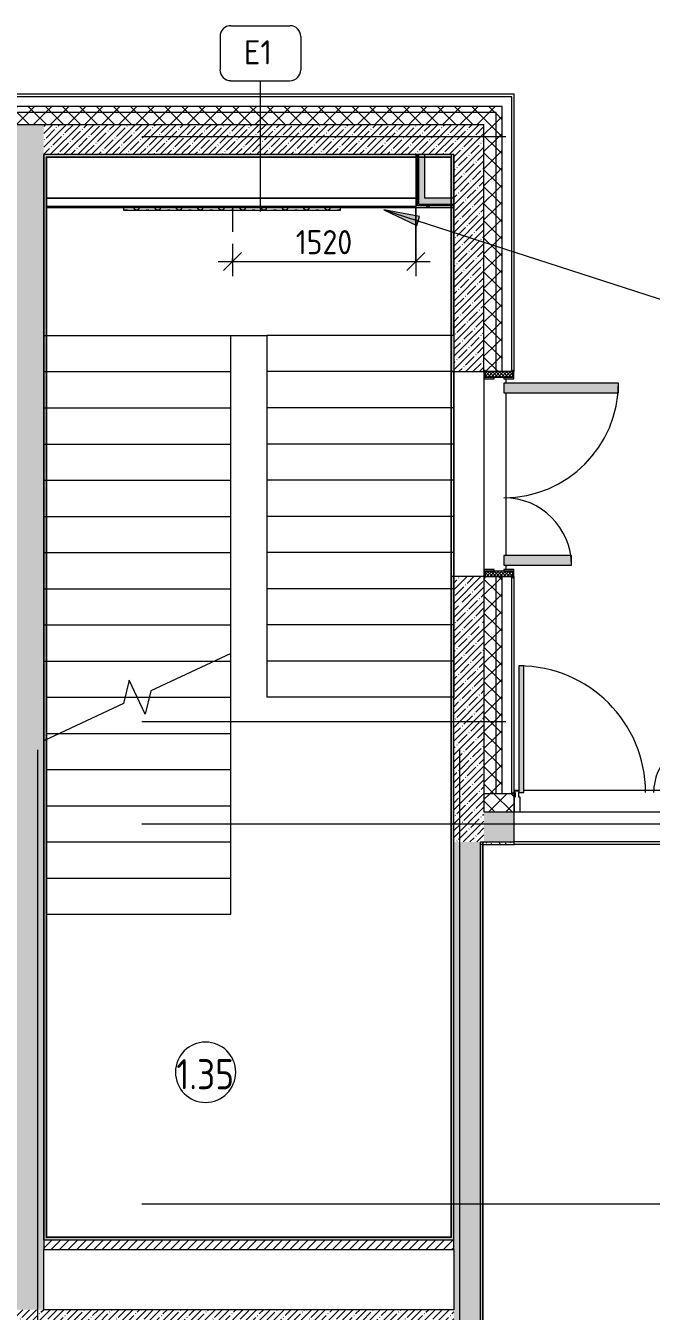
# Model space of a CAD drawing. Header units: millimetres. Extents: x -7229 to 196340, y -8553 to 29000.
# Drawn here: x 139476 to 144664, y 17257 to 27919 of the extents above; entities that cross this region are included whole.
import ezdxf

# ---------------------------------------------------------------- set-up
doc = ezdxf.new("R2010")
doc.units = ezdxf.units.MM
doc.linetypes.add('ADSK_Штрих_ш2 п1', pattern=[300, 200, -100])
doc.linetypes.add('Осевая', pattern=[15875, 3175, -2381.25, 7937.5, -2381.25])
for name, color, linetype, lineweight in [('A-ANNO-DIMS', 7, 'Continuous', 9), ('A-ANNO-DIMS-100', 7, 'Continuous', 9), ('A-AREA-IDEN', 7, 'Continuous', 9), ('A-DETL-4', 7, 'ADSK_Штрих_ш2 п1', 9), ('A-GLAZ-CWMG-3', 7, 'Continuous', 9), ('A-WALL-1', 7, 'Continuous', 9), ('A-WALL-4', 7, 'Continuous', 13), ('G-ANNO-TEXT', 7, 'Continuous', 9), ('I-WALL-6', 7, 'Continuous', 9), ('S-STRS-2', 7, 'Continuous', 9), ('S-STRS-MBND-2', 7, 'Continuous', 9), ('Знаки', 7, 'Continuous', 9), ('Марки для знаков', 7, 'Continuous', 9), ('Оси', 7, 'Continuous', 9), ('Оси-2', 7, 'Осевая', 9)]:
    doc.layers.add(name, color=color, linetype=linetype, lineweight=lineweight)
for name, color, linetype, lineweight, true_color in [('A-DOOR-5', 7, 'Continuous', 9, 0xaaaaaa), ('A-DOOR-6', 7, 'Continuous', 9, 0xe2e2e2), ('A-DOOR-FRAM-5', 7, 'Continuous', 9, 0xaaaaaa), ('A-FLOR-3', 7, 'Continuous', 9, 0xaaaaaa), ('I-WALL-1', 7, 'Continuous', 5, 0xe7e7e7), ('I-WALL-8', 9, 'Continuous', 9, 0x808080), ('Знаки-1', 7, 'Continuous', 9, 0x787878)]:
    doc.layers.add(name, color=color, linetype=linetype, lineweight=lineweight, true_color=true_color)
doc.styles.add('GOST Common', font='GOST_Common.ttf', dxfattribs={"width": 0.9, "height": 250})
doc.styles.add('GOST Common_1', font='GOST_Common.ttf', dxfattribs={"height": 200})
doc.styles.add('ISOCPEUR_2', font='isocpeur.ttf', dxfattribs={"width": 0.9, "height": 200})
doc.dimstyles.new('ISO-2_0_0_9К_Средний_округл2_1', dxfattribs={"dimscale": 304.8, "dimtxt": 199.196235, "dimasz": 0.492126, "dimexe": 0.393701, "dimexo": 0, "dimgap": 0, "dimtad": 1, "dimdec": 0, "dimrnd": 10, "dimzin": 0, "dimdsep": 46, "dimtxsty": 'ISOCPEUR_2', "dimblk1": 'OBLIQUE', "dimblk2": 'OBLIQUE', "dimsah": 1, "dimcen": 0.09, "dimdle": 0.393701, "dimazin": 0, "dimtfac": 1, "dimtdec": 4, "dimtix": 1, "dimtmove": 0, "dimatfit": 3, "dimfxl": 1, "dimtvp": 1, "dimtolj": 1, "dimtzin": 0, "dimarcsym": 2})
pattern_1 = [(45, (50216.3, 0), (-57.024626, 57.024626), []), (45, (50273.33, 0), (-57.024626, 57.024626), [100.806, -20.161, 3.353, -16.808])]
pattern_2 = [(45, (50216.3, 0), (-70.71068, 70.71068), []), (135, (50216.3, 0), (-70.71068, -70.71068), [])]
pattern_3 = [(0, (50216.302, 0), (121.92, 30.48), [10.058, -81.382, 10.058, -81.382, -487.68]), (0, (50216.302, 0), (121.92, 30.48), [-182.88, 10.058, -172.822, 10.058, -81.382, -213.36]), (0, (50216.302, 0), (121.92, 30.48), [-457.2, 10.058, -50.902, 10.058, -142.342]), (120, (50262.022, 15.24), (-87.356454, 90.345817), [10.058, -81.382, 10.058, -81.382, -487.68]), (120, (50262.022, 15.24), (-87.356454, 90.345817), [-182.88, 10.058, -172.822, 10.058, -81.382, -213.36]), (120, (50262.022, 15.24), (-87.356454, 90.345817), [-457.2, 10.058, -50.902, 10.058, -142.342]), (240, (50277.262, 76.2), (-34.563546, -120.825817), [10.058, -81.382, 10.058, -81.382, -487.68]), (240, (50277.262, 76.2), (-34.563546, -120.825817), [-182.88, 10.058, -172.822, 10.058, -81.382, -213.36]), (240, (50277.262, 76.2), (-34.563546, -120.825817), [-457.2, 10.058, -50.902, 10.058, -142.342])]
pattern_4 = [(45, (50216.3, 0), (-106.06602, 106.06602), []), (135, (50216.3, 0), (-106.06602, -106.06602), [])]

# ---------------------------------------------------------------- blocks, each defined once
blk = doc.blocks.new('110_Дверь_СКБ_2Ст_Внутренняя - ДН-4д_ ДОО_Дв_1450x2100h_Лестничная клетка-23615437-План монтажа зашивок 1 этажа в осях 23_1-33 лист 3')
at = {"layer": 'A-DOOR-5'}
h = blk.add_hatch(dxfattribs=at)
h.set_pattern_fill('FP_150', color=256, style=0, pattern_type=2)
h.set_pattern_definition([(135, (1471.41, 189.685), (-14.14214, -14.14214), []), (225, (1471.41, 189.685), (14.14214, -14.14214), [])])
h.paths.add_polyline_path([(862.5, 25), (862.5, 115), (817.5, 115), (817.5, -115), (862.5, -115), (862.5, -15)])
at = {"layer": 'A-DOOR-6'}
for points in [[(-662.5, 683.2), (-662.5, 990), (-742.5, 990), (-742.5, 40), (-662.5, 40), (-662.5, 105)], [(767.5, 105), (767.5, 600), (687.5, 600), (687.5, 40), (767.5, 40), (767.5, 55)]]:
    blk.add_hatch(color=256, dxfattribs=at).paths.add_polyline_path(points)
h = blk.add_hatch(color=256, dxfattribs=at)
h.paths.add_polyline_path([(872.5, 115), (872.5, 123), (802.5, 123), (802.5, 40), (817.5, 40), (817.5, 115), (862.5, 115)])
h.paths.add_polyline_path([(-777.5, 55), (-777.5, 123), (-847.5, 123), (-847.5, 115), (-792.5, 115), (-792.5, 40), (-777.5, 40)])
h = blk.add_hatch(color=256, dxfattribs=at)
h.paths.add_polyline_path([(872.5, -115), (817.5, -115), (817.5, -40), (802.5, -40), (802.5, -123), (872.5, -123)])
h.paths.add_polyline_path([(-777.5, -83.5), (-777.5, -40), (-792.5, -40), (-792.5, -115), (-847.5, -115), (-847.5, -123), (-777.5, -123), (-777.5, -115)])
at = {"layer": 'A-DOOR-FRAM-5'}
h = blk.add_hatch(dxfattribs=at)
h.set_pattern_fill('FP_151', color=256, style=0, pattern_type=2)
h.set_pattern_definition([(45, (-651.384, 189.685), (-14.1421, 14.1421), []), (135, (-651.384, 189.685), (-14.1421, -14.1421), [])])
h.paths.add_polyline_path([(-792.5, -115), (-792.5, 115), (-837.5, 115), (-837.5, -115)])
at = {"layer": 'A-DOOR-5'}
for p, q in [((-742.5, 990), (-742.5, 40)), ((-662.5, 990), (-742.5, 990)), ((-662.5, 40), (-662.5, 990)), ((767.5, 600), (687.5, 600)), ((687.5, 600), (687.5, 40)), ((767.5, 40), (767.5, 600)), ((-777.5, 123), (-847.5, 123)), ((-847.5, 123), (-847.5, 115)), ((-847.5, 115), (-792.5, 115)), ((-792.5, 115), (-792.5, 40)), ((-777.5, 40), (-777.5, 123)), ((872.5, 123), (802.5, 123)), ((802.5, 123), (802.5, 40)), ((817.5, 40), (817.5, 115)), ((817.5, 115), (872.5, 115)), ((872.5, 115), (872.5, 123)), ((-792.5, 40), (-777.5, 40)), ((-742.5, 40), (-662.5, 40)), ((687.5, 40), (767.5, 40)), ((802.5, 40), (817.5, 40)), ((-777.5, -40), (-792.5, -40)), ((-792.5, -40), (-792.5, -115)), ((-777.5, -123), (-777.5, -40)), ((817.5, -40), (802.5, -40)), ((802.5, -40), (802.5, -123)), ((817.5, -115), (817.5, -40)), ((-847.5, -115), (-847.5, -123)), ((-792.5, -115), (-847.5, -115)), ((-847.5, -123), (-777.5, -123)), ((802.5, -123), (872.5, -123)), ((872.5, -115), (817.5, -115)), ((872.5, -123), (872.5, -115))]:
    blk.add_line(p, q, dxfattribs=at)
for centre, radius, start, end in [((-742.5, 40), 950, 0, 90), ((767.5, 40), 560, 90, 180)]:
    blk.add_arc(centre, radius, start, end, dxfattribs=at)
at = {"layer": 'A-DOOR-FRAM-5'}
for p, q in [((-792.5, 115), (-837.5, 115)), ((-837.5, 115), (-837.5, -115)), ((-792.5, -115), (-792.5, 115)), ((862.5, 115), (817.5, 115)), ((817.5, 115), (817.5, -115)), ((862.5, -115), (862.5, 115)), ((-837.5, -115), (-792.5, -115)), ((817.5, -115), (862.5, -115))]:
    blk.add_line(p, q, dxfattribs=at)
blk = doc.blocks.new('DRS_ДПУ_распашная__2Ст_Прямоугольная1 - ВН-4_ Нр_ДО_1500х2200 глухая-26741401-План монтажа зашивок 1 этажа в осях 23_1-33 лист 3')
at = {"layer": 'A-DOOR-6'}
for points in [[(-770, 0), (-730, 0), (-730, 1050), (-770, 1050), (-770, 20)], [(770, 0), (770, 423), (730, 423), (730, 0)]]:
    blk.add_hatch(color=256, dxfattribs=at).paths.add_polyline_path(points)
at = {"layer": 'A-DOOR-5'}
for p, q in [((-770, 1050), (-770, 0)), ((-730, 1050), (-770, 1050)), ((-730, 0), (-730, 1050)), ((770, 423), (730, 423)), ((730, 423), (730, 0)), ((770, 0), (770, 423)), ((-770, 0), (-730, 0)), ((730, 0), (770, 0))]:
    blk.add_line(p, q, dxfattribs=at)
for centre, radius, start, end in [((-770, 0), 1050, 360, 90), ((770, 0), 423, 90, 180)]:
    blk.add_arc(centre, radius, start, end, dxfattribs=at)
blk = doc.blocks.new('Прямоугольный импост - Импост структурный с накладкой - 170мм-22855280-План монтажа зашивок 1 этажа в осях 23_1-33 лист 3')
at = {"layer": 'A-GLAZ-CWMG-3'}
for p, q in [((0, 160), (-50, 160)), ((-50, 160), (-50, 40)), ((0, 40), (0, 160)), ((-50, 40), (-40, 40)), ((-40, 40), (-40, 0)), ((-10, 0), (-10, 40)), ((-10, 40), (0, 40)), ((0, 0), (-10, 0)), ((0, -10), (0, 0)), ((-40, -10), (0, -10))]:
    blk.add_line(p, q, dxfattribs=at)
blk = doc.blocks.new('Съемный металлический экран с перфорацией - E1-31419150-План монтажа зашивок 1 этажа в осях 23_1-33 лист 3')
at = {"layer": 'Знаки-1'}
h = blk.add_hatch(dxfattribs=at)
h.set_pattern_fill('FP_186', color=256, style=0, pattern_type=2)
h.set_pattern_definition([(0, (-90051.406, -26389), (0, 50.8), [13.612, -74.376]), (60, (-90026.006, -26382.194), (-43.99409, 25.4), [13.612, -74.376]), (120, (-90019.2, -26356.794), (-43.99409, -25.4), [13.612, -74.376]), (30, (-90037.79, -26389), (9e-05, 101.59984), [13.612, -87.988]), (30, (-90063.19, -26345.01), (9e-05, 101.59984), [13.612, -87.988]), (150, (-90051.41, -26389), (-87.98809, -50.79984), [13.612, -87.988]), (150, (-90026.01, -26345.01), (-87.98809, -50.79984), [13.612, -87.988]), (90, (-90019.2, -26370.41), (-87.988, 50.8), [13.612, -87.988]), (90, (-90070, -26370.41), (-87.988, 50.8), [13.612, -87.988])])
h.paths.add_polyline_path([(474, 0), (1800, 0), (1800, 20), (0, 20), (0, 0)])
at = {"layer": 'Знаки'}
for p, q in [((1800, 20), (0, 20)), ((0, 20), (0, 0)), ((0, 0), (1800, 0)), ((1800, 0), (1800, 20))]:
    blk.add_line(p, q, dxfattribs=at)
blk = doc.blocks.new('Зашивка приборов отопления4 - Зашивка приборов отопления-33272095-План монтажа зашивок 1 этажа в осях 23_1-33 лист 3')
at = {"layer": 'A-WALL-1'}
for p, q in [((121465, 18487.5), (124530, 18487.5)), ((124530, 18487.5), (121465, 18487.5)), ((121465, 18412.5), (124530, 18412.5))]:
    blk.add_line(p, q, dxfattribs=at)
blk = doc.blocks.new('Марка_Помещения - Номер-25198446-План монтажа зашивок 1 этажа в осях 23_1-33 лист 3')
at = {"layer": 'A-AREA-IDEN'}
for start, end in [(360, 180), (180, 360)]:
    blk.add_arc((0, 0), 2.5, start, end, dxfattribs=at)
blk = doc.blocks.new('DIMBLOCK55-План монтажа зашивок 1 этажа в осях 23_1-33 лист 3')
at = {"layer": 'A-ANNO-DIMS-100'}
for p, q in [((142711, 26412), (142711, 25843)), ((142711, 25963), (142711, 26412)), ((141071, 25963), (142831, 25963)), ((141191, 25989), (141191, 25843)), ((141191, 25963), (141191, 25989))]:
    blk.add_line(p, q, dxfattribs=at)
at = {"layer": 'A-ANNO-DIMS-100', "lineweight": 20}
for p, q in [((141191, 25963), (141266, 26038)), ((142711, 25963), (142786, 26038)), ((141191, 25963), (141116, 25888)), ((142711, 25963), (142636, 25888))]:
    blk.add_line(p, q, dxfattribs=at)
at = {"layer": 'A-ANNO-DIMS-100', "color": 0, "insert": (141716, 26224), "char_height": 200, "width": 565.41, "attachment_point": 1, "line_spacing_factor": 1.149209, "style": 'ISOCPEUR_2'}
blk.add_mtext('1520', dxfattribs=at)
blk = doc.blocks.new('_Oblique')
at = {"color": 0, "linetype": 'ByBlock', "lineweight": -2}
blk.add_line((-0.5, -0.5), (0.5, 0.5), dxfattribs=at)
blk = doc.blocks.new('Марка_Знаки - В прямоуг_Наименование краткое-30718135-План монтажа зашивок 1 этажа в осях 23_1-33 лист 3')
at = {"layer": 'Марки для знаков'}
for p, q in [((-2.45, 2.28), (2.45, 2.28)), ((-3.35, 1.38), (-3.35, -1.38)), ((3.35, 1.38), (3.35, -1.38)), ((-2.46, -2.28), (2.45, -2.28))]:
    blk.add_line(p, q, dxfattribs=at)
for centre, radius, start, end in [((-2.45, 1.38), 0.9, 90, 180), ((2.45, 1.38), 0.9, 0, 90), ((-2.46, -1.38), 0.893, 180, 270), ((2.45, -1.38), 0.9, 270, 0)]:
    blk.add_arc(centre, radius, start, end, dxfattribs=at)

msp = doc.modelspace()

# ---------------------------------------------------------------- hatches: boundary and pattern name
at = {"layer": 'A-WALL-1'}
h = msp.add_hatch(dxfattribs=at)
h.set_pattern_fill('FP_144', color=256, style=0, pattern_type=2)
h.set_pattern_definition(pattern_2)
h.paths.add_polyline_path([(143376.3, 27200), (143426.3, 27200), (143426.3, 27250), (139226.3, 27250), (139226.3, 27200), (143312.7, 27200)])
h = msp.add_hatch(dxfattribs=at)
h.set_pattern_fill('FP_144', color=256, style=0, pattern_type=2)
h.set_pattern_definition(pattern_2)
h.paths.add_polyline_path([(142755, 27100), (143376.3, 27100), (143376.3, 27200), (139226.3, 27200), (139226.3, 27100), (140095.9, 27100)])
h = msp.add_hatch(dxfattribs=at)
h.set_pattern_fill('FP_144', color=256, style=0, pattern_type=2)
h.set_pattern_definition(pattern_2)
h.paths.add_polyline_path([(143386.3, 21550), (143426.3, 21550), (143426.3, 23350), (143376.3, 23350), (143376.3, 21550), (143385.5, 21550)])
h.paths.add_polyline_path([(143386.3, 25050), (143426.3, 25050), (143426.3, 27200), (143376.3, 27200), (143376.3, 25050)])
h = msp.add_hatch(dxfattribs=at)
h.set_pattern_fill('FP_144', color=256, style=0, pattern_type=2)
h.set_pattern_definition(pattern_2)
h.paths.add_polyline_path([(143276.3, 21550), (143376.3, 21550), (143376.3, 23350), (143286.3, 23350), (143286.3, 23340), (143278.3, 23340), (143278.3, 23350), (143276.3, 23350), (143276.3, 21553)])
h.paths.add_polyline_path([(143376.3, 25050), (143376.3, 27100), (143276.3, 27100), (143276.3, 25050), (143278.3, 25050), (143278.3, 25060), (143286.3, 25060), (143286.3, 25050), (143316.6, 25050)])
h = msp.add_hatch(dxfattribs=at)
h.set_pattern_fill('FP_144', color=256, style=0, pattern_type=2)
h.set_pattern_definition(pattern_2)
h.paths.add_polyline_path([(150796.3, 21400), (151366.3, 21400), (151366.3, 21550), (146826.3, 21550), (146826.3, 21400), (150732.3, 21400)])
h.paths.add_polyline_path([(156266.3, 21400), (157066.3, 21400), (157066.3, 21550), (155766.3, 21550), (155766.3, 21400), (156050.6, 21400)])
h.paths.add_polyline_path([(157966.3, 21400), (159266.3, 21400), (159266.3, 21550), (157966.3, 21550), (157966.3, 21533.8)])
h.paths.add_polyline_path([(154866.3, 21400), (154866.3, 21550), (153666.3, 21550), (153666.3, 21400), (154721, 21400)])
h.paths.add_polyline_path([(160910.9, 21400), (161019.5, 21400), (160910.9, 21550), (160166.3, 21550), (160166.3, 21400), (160704, 21400)])
h.paths.add_polyline_path([(143386.3, 21400), (143526.3, 21400), (143526.3, 21550), (143276.3, 21550), (143276.3, 21400)])
h.paths.add_polyline_path([(161451.4, 21400), (161342.9, 21550), (161157.8, 21550), (161266.3, 21400), (161368.8, 21400)])
at = {"layer": 'G-ANNO-TEXT'}
msp.add_hatch(color=256, dxfattribs=at).paths.add_polyline_path([(142445.3, 26391), (142718.6, 26261.1), (142742.9, 26336.3)])
at = {"layer": 'I-WALL-1'}
for points in [[(142736.3, 26437.5), (142786.3, 26437.5), (142786.3, 26830), (142736.3, 26830), (142736.3, 26487.5)], [(142786.3, 26437.5), (143006.3, 26438.5), (143005.3, 26487.5), (142786.3, 26487.5)]]:
    msp.add_hatch(color=256, dxfattribs=at).paths.add_polyline_path(points)
at = {"layer": 'I-WALL-6'}
h = msp.add_hatch(dxfattribs=at)
h.set_pattern_fill('FP_141', color=256, style=0, pattern_type=2)
h.set_pattern_definition(pattern_1)
h.paths.add_polyline_path([(139626.3, 17270), (139626.3, 27100), (139376.3, 27100), (139376.3, 17270), (139431.1, 17270)])
h = msp.add_hatch(dxfattribs=at)
h.set_pattern_fill('FP_141', color=256, style=0, pattern_type=2)
h.set_pattern_definition(pattern_1)
h.paths.add_polyline_path([(142711.3, 26850), (143026.3, 26850), (143026.3, 27100), (139626.3, 27100), (139626.3, 26850), (142090.2, 26850)])
h = msp.add_hatch(dxfattribs=at)
h.set_pattern_fill('FP_141', color=256, style=0, pattern_type=2)
h.set_pattern_definition(pattern_1)
h.paths.add_polyline_path([(143246.3, 21150), (143276.3, 21150), (143276.3, 23350), (143026.3, 23350), (143026.3, 21150), (143087.4, 21150)])
h.paths.add_polyline_path([(143276.3, 25050), (143276.3, 27100), (143026.3, 27100), (143026.3, 25050)])
h = msp.add_hatch(dxfattribs=at)
h.set_pattern_fill('FP_185', color=256, style=0, pattern_type=2)
h.set_pattern_definition(pattern_4)
h.paths.add_polyline_path([(142711.3, 26412.5), (142723.8, 26412.5), (142723.8, 26830), (142711.3, 26830), (142711.3, 26487.5)])
h = msp.add_hatch(dxfattribs=at)
h.set_pattern_fill('FP_185', color=256, style=0, pattern_type=2)
h.set_pattern_definition(pattern_4)
h.paths.add_polyline_path([(142736.3, 26425), (142736.3, 26830), (142723.8, 26830), (142723.8, 26425)])
h = msp.add_hatch(dxfattribs=at)
h.set_pattern_fill('FP_185', color=256, style=0, pattern_type=2)
h.set_pattern_definition(pattern_4)
h.paths.add_polyline_path([(142723.8, 26412.5), (143006.3, 26412.5), (143005.3, 26425), (142723.8, 26425), (142723.8, 26421.9)])
h = msp.add_hatch(dxfattribs=at)
h.set_pattern_fill('FP_185', color=256, style=0, pattern_type=2)
h.set_pattern_definition(pattern_4)
h.paths.add_polyline_path([(142736.3, 26425), (143006.3, 26425), (143005.3, 26437.5), (142736.3, 26437.5)])
h = msp.add_hatch(dxfattribs=at)
h.set_pattern_fill('FP_141', color=256, style=0, pattern_type=2)
h.set_pattern_definition(pattern_1)
h.paths.add_polyline_path([(149402.8, 21150), (150796.3, 21150), (150796.3, 21400), (146826.3, 21400), (146826.3, 21150), (149296.3, 21150)])
h.paths.add_polyline_path([(143461.9, 21150), (143526.3, 21150), (143526.3, 21400), (143276.3, 21400), (143276.3, 21150), (143419.8, 21150)])
h = msp.add_hatch(dxfattribs=at)
h.set_pattern_fill('FP_141', color=256, style=0, pattern_type=2)
h.set_pattern_definition(pattern_1)
h.paths.add_polyline_path([(143216.3, 13620), (143216.3, 13628), (143246.3, 13628), (143245.9, 21150), (143026.3, 21150), (143026.3, 13620)])
h = msp.add_hatch(dxfattribs=at)
h.set_pattern_fill('FP_142', color=256, style=0, pattern_type=2)
h.set_pattern_definition([(45, (50216.3, 0), (-35.35534, 35.35534), [])])
h.paths.add_polyline_path([(143026.3, 17770), (143026.3, 17850), (139626.3, 17850), (139626.3, 17770), (142755, 17770)])
h = msp.add_hatch(dxfattribs=at)
h.set_pattern_fill('FP_141', color=256, style=0, pattern_type=2)
h.set_pattern_definition(pattern_1)
h.paths.add_polyline_path([(143026.3, 17050), (143026.3, 17270), (136706.3, 17270), (136706.3, 17050), (143006.3, 17050)])
at = {"layer": 'I-WALL-8'}
h = msp.add_hatch(dxfattribs=at)
h.set_pattern_fill('FP_184', color=256, style=0, pattern_type=2)
h.set_pattern_definition(pattern_3)
h.paths.add_polyline_path([(141757.8, 26830), (143006.3, 26830), (143005.3, 26850), (139626.3, 26850), (139626.3, 26830), (141425.4, 26830)])
h = msp.add_hatch(dxfattribs=at)
h.set_pattern_fill('FP_184', color=256, style=0, pattern_type=2)
h.set_pattern_definition(pattern_3)
h.paths.add_polyline_path([(139646.3, 17850), (139646.3, 26830), (139626.3, 26830), (139626.3, 17850)])
h = msp.add_hatch(dxfattribs=at)
h.set_pattern_fill('FP_184', color=256, style=0, pattern_type=2)
h.set_pattern_definition(pattern_3)
h.paths.add_polyline_path([(143026.3, 17870), (143026.3, 23350), (143006.3, 23350), (143006.3, 17870)])
h.paths.add_polyline_path([(143026.3, 25050), (143026.3, 26850), (143006.3, 26849.9), (143006.3, 25050)])
h = msp.add_hatch(dxfattribs=at)
h.set_pattern_fill('FP_184', color=256, style=0, pattern_type=2)
h.set_pattern_definition(pattern_3)
h.paths.add_polyline_path([(143246.3, 13640), (143266.3, 13641), (143266.3, 21130), (143246.3, 21130), (143246.3, 14835.1)])
h = msp.add_hatch(dxfattribs=at)
h.set_pattern_fill('FP_184', color=256, style=0, pattern_type=2)
h.set_pattern_definition(pattern_3)
h.paths.add_polyline_path([(143476.7, 21130), (143526.3, 21130), (143526.3, 21150), (143276.3, 21150), (143267.3, 21140), (143267.3, 21130), (143419.8, 21130)])
h = msp.add_hatch(dxfattribs=at)
h.set_pattern_fill('FP_184', color=256, style=0, pattern_type=2)
h.set_pattern_definition(pattern_3)
h.paths.add_polyline_path([(143026.3, 17850), (143026.3, 17870), (139646.3, 17870), (139646.3, 17850), (143006.3, 17850)])

# ---------------------------------------------------------------- linework, layer by layer
at = {"layer": 'A-DETL-4'}
msp.add_line((141191.3, 26409), (141191.3, 25989), dxfattribs=at)
at = {"layer": 'A-FLOR-3'}
for p, q in [((143026.3, 23350), (143026.3, 25050)), ((145146.3, 21150), (143526.3, 21150)), ((145126.3, 21130), (143526.3, 21130))]:
    msp.add_line(p, q, dxfattribs=at)
at = {"layer": 'A-WALL-1'}
for p, q in [((143526.3, 27350), (139218.3, 27350)), ((143526.3, 25050), (143526.3, 27350)), ((139376.3, 27100), (143276.3, 27100)), ((143276.3, 25050), (143278.3, 25050)), ((143456.3, 24990), (143456.3, 24955)), ((143524.3, 25050), (143526.3, 25050)), ((143456.3, 24875), (143456.3, 23525)), ((143278.3, 23350), (143276.3, 23350)), ((143456.3, 23445), (143456.3, 23410)), ((143526.3, 23350), (143524.3, 23350)), ((143526.3, 21400), (143526.3, 23350)), ((143526.3, 21580), (143566.3, 21580)), ((143606.3, 21580), (145066.3, 21580))]:
    msp.add_line(p, q, dxfattribs=at)
at = {"layer": 'A-WALL-4'}
for p, q in [((143506.3, 27330), (139223.3, 27330)), ((143506.3, 25050), (143506.3, 27330)), ((143426.3, 27250), (139226.3, 27250)), ((143376.3, 27200), (139226.3, 27200)), ((143376.3, 25050), (143376.3, 27200)), ((143426.3, 25050), (143426.3, 27250)), ((143276.3, 25050), (143276.3, 27100)), ((139646.3, 26830), (139646.3, 23330.4)), ((139647.3, 26829), (139646.3, 26829)), ((142723.8, 26425), (142723.8, 26850)), ((142736.3, 26437.5), (142736.3, 26850)), ((143006.3, 26850), (143005.3, 26850)), ((143005.3, 26829), (143005.3, 26830)), ((143026.3, 26412.5), (143026.3, 26487.5)), ((143026.3, 26425), (142723.8, 26425)), ((143026.3, 26437.5), (142736.3, 26437.5)), ((143276.3, 23350), (143276.3, 21400)), ((143376.3, 21550), (143376.3, 23350)), ((143426.3, 21550), (143426.3, 23350)), ((143506.3, 21550), (143506.3, 23350)), ((143526.3, 21550), (143276.3, 21550)), ((143506.3, 21558), (143526.3, 21558)), ((143526.3, 21553), (143506.3, 21553)), ((143276.3, 21400), (143526.3, 21400)), ((143267.3, 21130), (143526.3, 21130)), ((143267.3, 21130), (143267.3, 21129)), ((143276.3, 21150), (143526.3, 21150)), ((139646.3, 21003.1), (139646.3, 17870)), ((139626.3, 17850), (139626.3, 17770)), ((139647.3, 17871), (139646.3, 17871)), ((143006.3, 17870), (139646.3, 17870)), ((143005.3, 17871), (143006.3, 17871)), ((143006.3, 17870), (143006.3, 17871)), ((143026.3, 17770), (143026.3, 17850))]:
    msp.add_line(p, q, dxfattribs=at)
at = {"layer": 'G-ANNO-TEXT'}
for p, q in [((142445.3, 26391), (142718.6, 26261.1)), ((142742.9, 26336.3), (142445.3, 26391)), ((142445.3, 26391), (149697.3, 24047.8)), ((142718.6, 26261.1), (142742.9, 26336.3))]:
    msp.add_line(p, q, dxfattribs=at)
at = {"layer": 'I-WALL-6'}
for p, q in [((139626.3, 17850), (139626.3, 26850)), ((143005.3, 26850), (139626.3, 26850)), ((139626.3, 26850), (139626.3, 17850)), ((143006.3, 26830), (139646.3, 26830)), ((139647.3, 26829), (143005.3, 26829)), ((139647.3, 26829), (139647.3, 17870.5)), ((142711.3, 26850), (142711.3, 26412.5)), ((142786.3, 26487.5), (142786.3, 26850)), ((143005.3, 26850), (143005.3, 26830)), ((143005.3, 17871), (143005.3, 26829)), ((143026.3, 26850), (143006.3, 26850)), ((143006.3, 17871), (143006.3, 26850)), ((143026.3, 26850), (143026.3, 25050)), ((143026.3, 26487.5), (142786.3, 26487.5)), ((139647.3, 26420), (142711.3, 26420)), ((142711.3, 26419), (139647.3, 26419)), ((142711.3, 26412.5), (143026.3, 26412.5)), ((143005.3, 25050), (143276.3, 25050)), ((143276.3, 25050), (143276.3, 23350)), ((143276.3, 23350), (143005.3, 23350)), ((143026.3, 17850), (143026.3, 23350)), ((139646.3, 23330.4), (139647.3, 23330.4)), ((139646.3, 23330.4), (139646.3, 21003.1)), ((139647.3, 23106.9), (139646.3, 23106.9)), ((143526.3, 21129), (143526.3, 21400)), ((143576.3, 21400), (145096.3, 21400)), ((143246.3, 21150), (143276.3, 21150)), ((143246.3, 13628), (143246.3, 21150)), ((143267.3, 21130), (143246.3, 21130)), ((143266.3, 13653), (143266.3, 21130)), ((143276.3, 21150), (143267.3, 21140)), ((143267.3, 13630), (143267.3, 21150)), ((143267.3, 21129), (143526.3, 21129)), ((143268.3, 21150), (143268.3, 21141.1)), ((143268.3, 21130), (143268.3, 13630)), ((139647.3, 21003.1), (139646.3, 21003.1)), ((139647.3, 20450.4), (139646.3, 20450.4)), ((139626.3, 17850), (139626.3, 17850)), ((139626.3, 17850), (143026.3, 17850)), ((139646.3, 17872), (143005.3, 17872)), ((139646.3, 17870.5), (139647.3, 17870.5)), ((143005.3, 17871), (139647.3, 17871)), ((139626.3, 17270), (139626.3, 17770)), ((139626.3, 17770), (143026.3, 17770)), ((143026.3, 17770), (143026.3, 17270)), ((143026.3, 17270), (139626.3, 17270))]:
    msp.add_line(p, q, dxfattribs=at)
at = {"layer": 'S-STRS-2'}
for p, q in [((141176.3, 22650), (141176.3, 22711.4)), ((141044.7, 22650), (141176.3, 22650)), ((141044.7, 22650), (141176.3, 22650)), ((141176.3, 22350), (141176.3, 22650)), ((140300.9, 22350), (140401.3, 22350)), ((140300.9, 22350), (140401.3, 22350)), ((140501.8, 22350), (141176.3, 22350)), ((140501.8, 22350), (141176.3, 22350)), ((141176.3, 22050), (141176.3, 22350)), ((139757.9, 22050), (141176.3, 22050)), ((139757.9, 22050), (141176.3, 22050)), ((141176.3, 21750), (141176.3, 22050)), ((139646.3, 21750), (141176.3, 21750)), ((139646.3, 21750), (141176.3, 21750)), ((141176.3, 21450), (141176.3, 21750)), ((139646.3, 21450), (141176.3, 21450)), ((139646.3, 21450), (141176.3, 21450)), ((141176.3, 21150), (141176.3, 21450)), ((139646.3, 21150), (141176.3, 21150)), ((139646.3, 21150), (141176.3, 21150)), ((141176.3, 20850), (141176.3, 21150)), ((139646.3, 20850), (141176.3, 20850)), ((139646.3, 20850), (141176.3, 20850)), ((141176.3, 20550), (141176.3, 20850)), ((139646.3, 20550), (141176.3, 20550)), ((139646.3, 20550), (141176.3, 20550))]:
    msp.add_line(p, q, dxfattribs=at)
at = {"layer": 'S-STRS-MBND-2'}
for p, q in [((139626.3, 26850), (139626.3, 25350)), ((143026.3, 26850), (139626.3, 26850)), ((143026.3, 25350), (143026.3, 26850)), ((139626.3, 25350), (141176.3, 25350)), ((139626.3, 22650), (139626.3, 25350)), ((139626.3, 25350), (141176.3, 25350)), ((141176.3, 25350), (141476.3, 25350)), ((141176.3, 22711.4), (141176.3, 25350)), ((143026.3, 25350), (141476.3, 25350)), ((141476.3, 25350), (141476.3, 22350)), ((143026.3, 25350), (141476.3, 25350)), ((143026.3, 25350), (143026.3, 22350)), ((139626.3, 25050), (141176.3, 25050)), ((139626.3, 25050), (141176.3, 25050)), ((143026.3, 25050), (141476.3, 25050)), ((143026.3, 25050), (141476.3, 25050)), ((139626.3, 24750), (141176.3, 24750)), ((139626.3, 24750), (141176.3, 24750)), ((143026.3, 24750), (141476.3, 24750)), ((143026.3, 24750), (141476.3, 24750)), ((139626.3, 24450), (141176.3, 24450)), ((139626.3, 24450), (141176.3, 24450)), ((143026.3, 24450), (141476.3, 24450)), ((143026.3, 24450), (141476.3, 24450)), ((139626.3, 24150), (141176.3, 24150)), ((139626.3, 24150), (141176.3, 24150)), ((143026.3, 24150), (141476.3, 24150)), ((143026.3, 24150), (141476.3, 24150)), ((139626.3, 23850), (141176.3, 23850)), ((139626.3, 23850), (141176.3, 23850)), ((143026.3, 23850), (141476.3, 23850)), ((143026.3, 23850), (141476.3, 23850)), ((139626.3, 23550), (141176.3, 23550)), ((139626.3, 23550), (141176.3, 23550)), ((143026.3, 23550), (141476.3, 23550)), ((143026.3, 23550), (141476.3, 23550)), ((139626.3, 23250), (141176.3, 23250)), ((139626.3, 23250), (141176.3, 23250)), ((143026.3, 23250), (141476.3, 23250)), ((143026.3, 23250), (141476.3, 23250)), ((139626.3, 22950), (141176.3, 22950)), ((139626.3, 22950), (141176.3, 22950)), ((143026.3, 22950), (141476.3, 22950)), ((143026.3, 22950), (141476.3, 22950)), ((141176.3, 22711.4), (140514.6, 22402.8)), ((139626.3, 22650), (141044.7, 22650)), ((139626.3, 22650), (141044.7, 22650)), ((143026.3, 22650), (141476.3, 22650)), ((143026.3, 22650), (141476.3, 22650)), ((140335.3, 22491.6), (140288, 22297.2)), ((140467.3, 22208.4), (140335.3, 22491.6)), ((140514.6, 22402.8), (140467.3, 22208.4)), ((140288, 22297.2), (139626.3, 21988.6)), ((139646.3, 22350), (140300.9, 22350)), ((139646.3, 22350), (140300.9, 22350)), ((140401.3, 22350), (140501.8, 22350)), ((140401.3, 22350), (140501.8, 22350)), ((143026.3, 22350), (141476.3, 22350)), ((139646.3, 22050), (139757.9, 22050)), ((139646.3, 22050), (139757.9, 22050))]:
    msp.add_line(p, q, dxfattribs=at)
at = {"layer": 'Марки для знаков'}
msp.add_line((141422.6, 26379.6), (141422.6, 27463.6), dxfattribs=at)
at = {"layer": 'Оси'}
for p, q in [((140956.3, 27000), (143456.3, 27000)), ((140956.3, 22150), (143456.3, 22150)), ((139576.3, 19415.1), (139576.3, 21915.1)), ((143076.3, 19415.1), (143076.3, 21915.1))]:
    msp.add_line(p, q, dxfattribs=at)
at = {"layer": 'Оси-2'}
for p, q in [((134883.9, 27000), (140956.3, 27000)), ((134883.9, 22150), (140956.3, 22150)), ((134883.9, 21300), (172796.3, 21300)), ((139576.3, 593.7), (139576.3, 19415.1)), ((143076.3, 593.7), (143076.3, 19415.1)), ((134883.9, 18150), (172976.3, 18150))]:
    msp.add_line(p, q, dxfattribs=at)

# ---------------------------------------------------------------- block references
at = {"layer": 'A-AREA-IDEN', "xscale": 99.99999999999993, "yscale": 99.99999999999993, "zscale": 99.99999999999993}
msp.add_blockref('Марка_Помещения - Номер-25198446-План монтажа зашивок 1 этажа в осях 23_1-33 лист 3', (140967.5, 19240.1), dxfattribs=at)
at = {"layer": 'A-DOOR-5', "rotation": 269.9999999999998}
msp.add_blockref('110_Дверь_СКБ_2Ст_Внутренняя - ДН-4д_ ДОО_Дв_1450x2100h_Лестничная клетка-23615437-План монтажа зашивок 1 этажа в осях 23_1-33 лист 3', (143401.3, 24212.5), dxfattribs=at)
at = {"layer": 'A-DOOR-5'}
msp.add_blockref('DRS_ДПУ_распашная__2Ст_Прямоугольная1 - ВН-4_ Нр_ДО_1500х2200 глухая-26741401-План монтажа зашивок 1 этажа в осях 23_1-33 лист 3', (144336.3, 21560), dxfattribs=at)
at = {"layer": 'A-GLAZ-CWMG-3', "rotation": 180}
msp.add_blockref('Прямоугольный импост - Импост структурный с накладкой - 170мм-22855280-План монтажа зашивок 1 этажа в осях 23_1-33 лист 3', (143526.3, 21560), dxfattribs=at)
at = {"layer": 'A-WALL-1'}
msp.add_blockref('Зашивка приборов отопления4 - Зашивка приборов отопления-33272095-План монтажа зашивок 1 этажа в осях 23_1-33 лист 3', (18181.3, 8000), dxfattribs=at)
at = {"layer": 'Знаки'}
msp.add_blockref('Съемный металлический экран с перфорацией - E1-31419150-План монтажа зашивок 1 этажа в осях 23_1-33 лист 3', (140286.3, 26389), dxfattribs=at)
at = {"layer": 'Марки для знаков', "xscale": 99.99999999999993, "yscale": 99.99999999999993, "zscale": 99.99999999999993}
msp.add_blockref('Марка_Знаки - В прямоуг_Наименование краткое-30718135-План монтажа зашивок 1 этажа в осях 23_1-33 лист 3', (141422.6, 27691.3), dxfattribs=at)

# ---------------------------------------------------------------- texts
at = {"layer": 'A-AREA-IDEN', "insert": (140725.6, 19348.6), "char_height": 250, "width": 606.076, "attachment_point": 1, "style": 'GOST Common'}
msp.add_mtext('1.35', dxfattribs=at)
at = {"layer": 'Марки для знаков', "insert": (141285.6, 27798.4), "char_height": 200, "width": 296.624, "attachment_point": 1, "style": 'GOST Common_1'}
msp.add_mtext('E1', dxfattribs=at)

# ---------------------------------------------------------------- dimensions: what is measured, and where the dimension line sits
at = {"layer": 'A-ANNO-DIMS'}
dim = msp.add_linear_dim(base=(142711.3, 25962.7), p1=(141191.3, 25989), p2=(142711.3, 26412.5), dimstyle='ISO-2_0_0_9К_Средний_округл2_1', override={"dimpost": '<>', "dimfxl": 1577.894879}, dxfattribs=at)
dim.commit()
dim.dimension.update_dxf_attribs({"geometry": 'DIMBLOCK55-План монтажа зашивок 1 этажа в осях 23_1-33 лист 3', "text_midpoint": (141951.3, 26062.7)})

doc.saveas('drawing.dxf')
